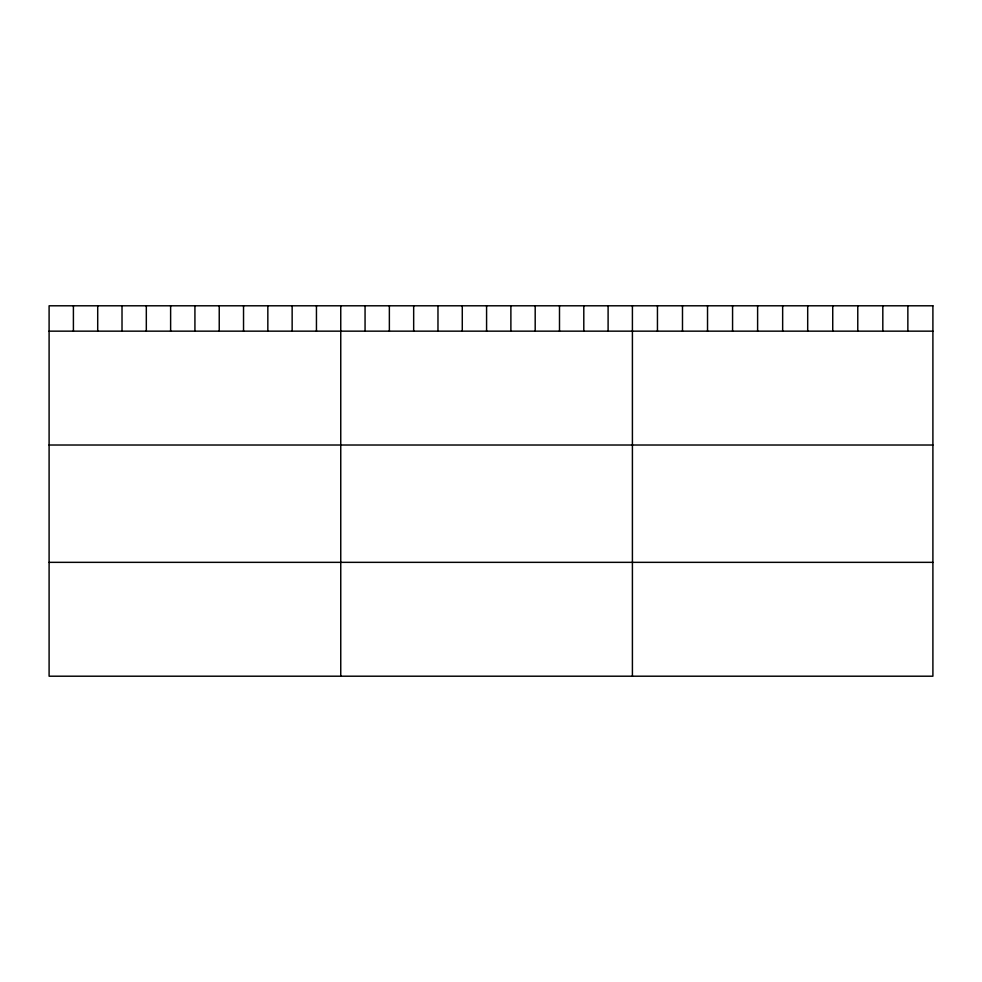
<?xml version="1.0" encoding="UTF-8"?>
<svg xmlns="http://www.w3.org/2000/svg" width="982" height="982" viewBox="0 0 982 982"><rect width="100%" height="100%" fill="white"/><g stroke="black" fill="none" stroke-linecap="round" stroke-linejoin="round"><path stroke-width="1.47" d="M49.1 331.155L932.9 331.155M49.1 445.018L932.9 445.018M49.1 562.342L932.9 562.342M907.859 305.795L907.859 331.155M882.818 305.795L882.818 331.155M857.777 305.795L857.777 331.155M832.736 305.795L832.736 331.155M807.695 305.795L807.695 331.155M782.654 305.795L782.654 331.155M757.613 305.795L757.613 331.155M732.572 305.795L732.572 331.155M707.531 305.795L707.531 331.155M682.49 305.795L682.49 331.155M657.449 305.795L657.449 331.155M632.408 305.795L632.408 676.205M608.103 305.795L608.103 331.155M583.799 305.795L583.799 331.155M559.495 305.795L559.495 331.155M535.19 305.795L535.19 331.155M510.885 305.795L510.885 331.155M486.581 305.795L486.581 331.155M462.277 305.795L462.277 331.155M437.972 305.795L437.972 331.155M413.668 305.795L413.668 331.155M389.363 305.795L389.363 331.155M365.058 305.795L365.058 331.155M340.754 305.795L340.754 676.205M316.45 305.795L316.45 331.155M292.145 305.795L292.145 331.155M267.841 305.795L267.841 331.155M243.536 305.795L243.536 331.155M219.232 305.795L219.232 331.155M194.927 305.795L194.927 331.155M170.623 305.795L170.623 331.155M146.318 305.795L146.318 331.155M122.014 305.795L122.014 331.155M97.709 305.795L97.709 331.155M73.404 305.795L73.404 331.155M932.9 305.795L49.1 305.795L49.1 676.205L932.9 676.205L932.9 305.795"/></g></svg>
